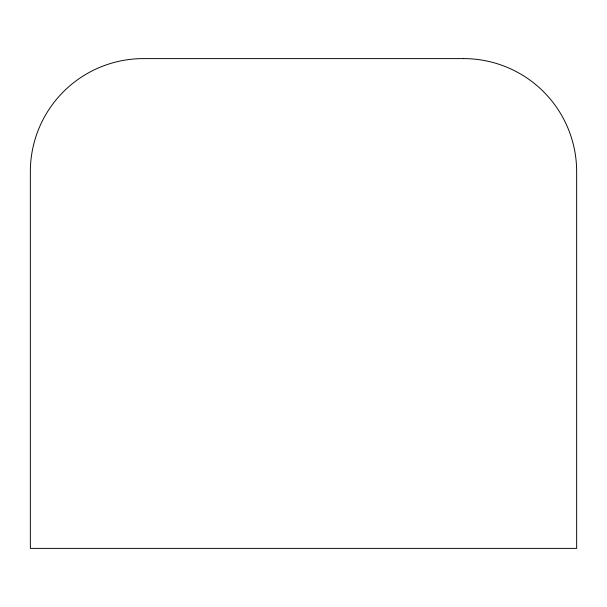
<?xml version="1.0" encoding="UTF-8"?>
<svg xmlns="http://www.w3.org/2000/svg" width="607" height="607" viewBox="0 0 607 607"><rect width="100%" height="100%" fill="white"/><g stroke="black" fill="none" stroke-linecap="round" stroke-linejoin="round"><path stroke-width="0.91" d="M463.619 58.606L143.381 58.606A113.031 113.031 0 0 0 30.35 171.637L30.35 548.394L576.65 548.394L576.65 171.637A113.031 113.031 0 0 0 463.619 58.606"/></g></svg>
